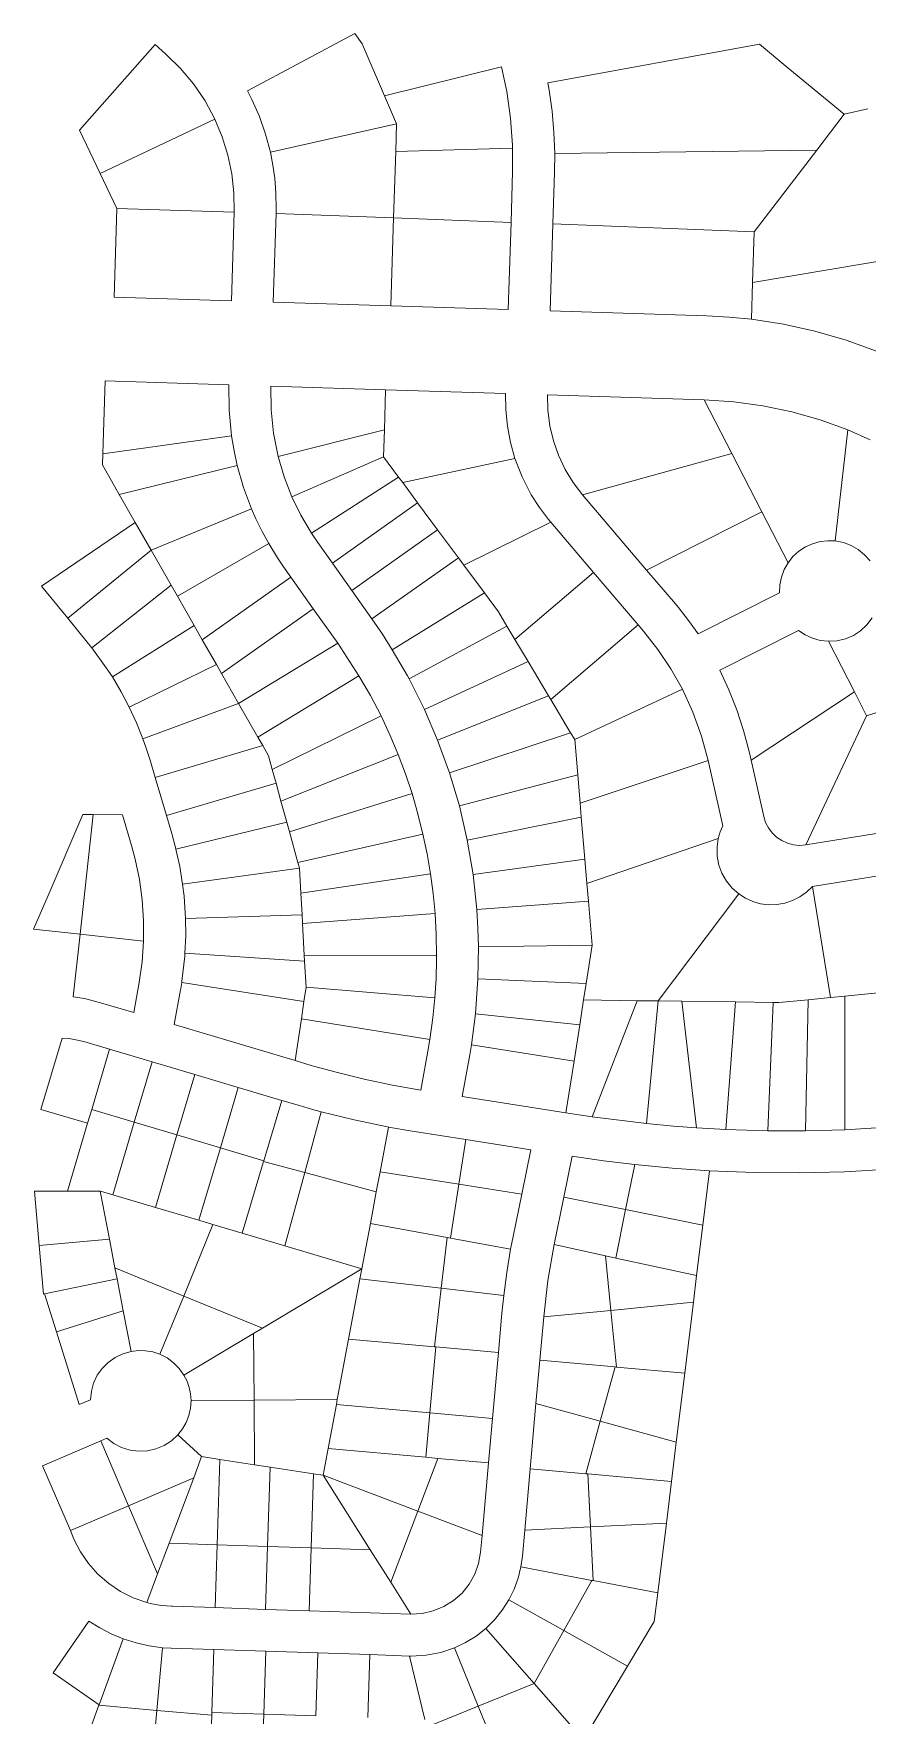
# Model space of a CAD drawing. Header units: feet. Extents: x 2741712 to 2750472, y 1004852 to 1013442.
# Drawn here: x 2741712 to 2742706, y 1011409 to 1013413 of the extents above; entities that cross this region are included whole.
import ezdxf

# ---------------------------------------------------------------- set-up
doc = ezdxf.new("R2010")
doc.units = ezdxf.units.FT
doc.header["$LTSCALE"] = 0.015
doc.header["$MEASUREMENT"] = 0
doc.layers.add('Carver County Parcels', color=7, linetype='Continuous')

msp = doc.modelspace()

# ---------------------------------------------------------------- linework, layer by layer
at = {"layer": 'Carver County Parcels', "lineweight": 5, "ltscale": 100}
for p, q in [((2742094.8, 1013412.8), (2741967.2, 1013344.7)), ((2742103.9, 1013400.8), (2742094.8, 1013412.8)), ((2741857.2, 1013399.7), (2741767.1, 1013297.7)), ((2741870, 1013388.3), (2741857.2, 1013399.7)), ((2741887.3, 1013371.4), (2741870, 1013388.3)), ((2742130.4, 1013338.7), (2742103.9, 1013400.8)), ((2742103.9, 1013400.8), (2742103.9, 1013400.8)), ((2742576.9, 1013400.2), (2742325, 1013354.2)), ((2742610.8, 1013372.2), (2742576.9, 1013400.2)), ((2741902.9, 1013352.8), (2741887.3, 1013371.4)), ((2742269.7, 1013373.3), (2742130.4, 1013338.7)), ((2742276, 1013343.7), (2742269.7, 1013373.3)), ((2742677.9, 1013316.8), (2742610.8, 1013372.2)), ((2742610.8, 1013372.2), (2742610.8, 1013372.2)), ((2741916.5, 1013332.8), (2741902.9, 1013352.8)), ((2741967.2, 1013344.7), (2741969.3, 1013340.7)), ((2742325, 1013354.2), (2742326.5, 1013345.3)), ((2742326.5, 1013345.3), (2742330, 1013320.3)), ((2741928.3, 1013310.7), (2741916.5, 1013332.8)), ((2741916.5, 1013332.8), (2741916.5, 1013332.8)), ((2741969.3, 1013340.7), (2741972.4, 1013334.5)), ((2741972.4, 1013334.5), (2741981.3, 1013314.1)), ((2742144.7, 1013305.2), (2742130.4, 1013338.7)), ((2742280.6, 1013312.1), (2742276, 1013343.7)), ((2742276, 1013343.7), (2742276, 1013343.7)), ((2741791.7, 1013246.1), (2741928.3, 1013310.7)), ((2741937.1, 1013289.7), (2741928.3, 1013310.7)), ((2741981.3, 1013314.1), (2741988.7, 1013293)), ((2742144.7, 1013305.2), (2741994.4, 1013271.5)), ((2742143.7, 1013272.3), (2742144.7, 1013305.2)), ((2742282.9, 1013280.1), (2742280.6, 1013312.1)), ((2742330, 1013320.3), (2742332.2, 1013295.1)), ((2742677.9, 1013316.8), (2742645.3, 1013274.1)), ((2742706.1, 1013323.1), (2742677.9, 1013316.8)), ((2741767.1, 1013297.7), (2741791.7, 1013246.1)), ((2741943.8, 1013267.9), (2741937.1, 1013289.7)), ((2741988.7, 1013293), (2741994.4, 1013271.5)), ((2742332.2, 1013295.1), (2742333.2, 1013269.9)), ((2741948.4, 1013245.6), (2741943.8, 1013267.9)), ((2741994.4, 1013271.5), (2741997.4, 1013256)), ((2742143.7, 1013272.3), (2742141.2, 1013193.3)), ((2742143.7, 1013272.3), (2742283, 1013276.4)), ((2742143.7, 1013272.3), (2742143.7, 1013272.3)), ((2742283, 1013276.4), (2742282.9, 1013280.1)), ((2742283, 1013250.6), (2742283, 1013276.4)), ((2742333.2, 1013269.9), (2742332.9, 1013247.2)), ((2742645.3, 1013274.1), (2742333.2, 1013269.9)), ((2742645.3, 1013274.1), (2742570.8, 1013176.6)), ((2741791.7, 1013246.1), (2741811.4, 1013204.6)), ((2741951, 1013223), (2741948.4, 1013245.6)), ((2741997.4, 1013256), (2741999.6, 1013240.5)), ((2742281.1, 1013187.9), (2742283, 1013248.7)), ((2742283, 1013248.7), (2742283, 1013250.6)), ((2742332.9, 1013247.2), (2742331, 1013186.2)), ((2741999.6, 1013240.5), (2742001, 1013222.6)), ((2741811.4, 1013204.6), (2741808.1, 1013098.8)), ((2741951.3, 1013200.2), (2741811.4, 1013204.6)), ((2741951.3, 1013200.2), (2741951, 1013223)), ((2742001, 1013222.6), (2742001.4, 1013204.6)), ((2742001.4, 1013204.6), (2742001.3, 1013198.6)), ((2741948, 1013094.4), (2741951.3, 1013200.2)), ((2741951.3, 1013200.2), (2741951.3, 1013200.2)), ((2742001.3, 1013198.6), (2741997.9, 1013092.8)), ((2742001.3, 1013198.6), (2742141.2, 1013193.3)), ((2742141.2, 1013193.3), (2742137.9, 1013088.4)), ((2742141.2, 1013193.3), (2742141.2, 1013193.3)), ((2742141.2, 1013193.3), (2742281.1, 1013187.9)), ((2742277.8, 1013084), (2742281.1, 1013187.9)), ((2742281.1, 1013187.9), (2742281.1, 1013187.9)), ((2742331, 1013186.2), (2742327.7, 1013082.4)), ((2742570.8, 1013176.6), (2742331, 1013186.2)), ((2742568.9, 1013116.1), (2742570.8, 1013176.6)), ((2742570.8, 1013176.6), (2742570.8, 1013176.6)), ((2742568.9, 1013116.1), (2742818.8, 1013158.2)), ((2742567.5, 1013072.5), (2742568.9, 1013116.1)), ((2741808.1, 1013098.8), (2741948, 1013094.4)), ((2741997.9, 1013092.8), (2742137.9, 1013088.4)), ((2742137.9, 1013088.4), (2742277.8, 1013084)), ((2742327.7, 1013082.4), (2742514.5, 1013076.5)), ((2742514.5, 1013076.5), (2742541, 1013075.1)), ((2742541, 1013075.1), (2742567.5, 1013072.5)), ((2742567.5, 1013072.5), (2742605.6, 1013066.6)), ((2742605.6, 1013066.6), (2742643.2, 1013058.3)), ((2742643.2, 1013058.3), (2742680.3, 1013047.6)), ((2742680.3, 1013047.6), (2742716.5, 1013034.6)), ((2741797.4, 1012999.1), (2741795.4, 1012937.7)), ((2741944.8, 1012994.5), (2741797.4, 1012999.1)), ((2741945.2, 1012964), (2741944.8, 1012994.5)), ((2742131.7, 1012988.6), (2741994.8, 1012992.9)), ((2741994.8, 1012992.9), (2741995.2, 1012964.7)), ((2742130.2, 1012940.6), (2742131.7, 1012988.6)), ((2742274.6, 1012984.1), (2742131.7, 1012988.6)), ((2742131.7, 1012988.6), (2742131.7, 1012988.6)), ((2742274.8, 1012964.5), (2742274.6, 1012984.1)), ((2741948.1, 1012933.7), (2741945.2, 1012964)), ((2741995.2, 1012964.7), (2741998.2, 1012936.6)), ((2742276.8, 1012945), (2742274.8, 1012964.5)), ((2742511.3, 1012976.6), (2742324.6, 1012982.5)), ((2742324.6, 1012982.5), (2742325, 1012964)), ((2742325, 1012964), (2742327.3, 1012945.7)), ((2742544.2, 1012912.6), (2742511.3, 1012976.6)), ((2742511.3, 1012976.6), (2742511.3, 1012976.6)), ((2742546.4, 1012974.3), (2742511.3, 1012976.6)), ((2742581.1, 1012969.5), (2742546.4, 1012974.3)), ((2742615.5, 1012962.2), (2742581.1, 1012969.5)), ((2742280.4, 1012925.7), (2742276.8, 1012945)), ((2742327.3, 1012945.7), (2742331.5, 1012927.8)), ((2742649.2, 1012952.6), (2742615.5, 1012962.2)), ((2742682.2, 1012940.6), (2742649.2, 1012952.6)), ((2741795.4, 1012937.7), (2741794.6, 1012912.2)), ((2741794.6, 1012912.2), (2741948.1, 1012933.7)), ((2741951.1, 1012915.9), (2741948.1, 1012933.7)), ((2741948.1, 1012933.7), (2741948.1, 1012933.7)), ((2741998.2, 1012936.6), (2742003.8, 1012909)), ((2742130.2, 1012940.6), (2742003.8, 1012909)), ((2742129.2, 1012908.6), (2742130.2, 1012940.6)), ((2742285.7, 1012906.8), (2742280.4, 1012925.7)), ((2742331.5, 1012927.8), (2742337.6, 1012910.4)), ((2742667.4, 1012808.4), (2742682.2, 1012940.6)), ((2742682.2, 1012940.6), (2742682.2, 1012940.6)), ((2742709, 1012928.9), (2742682.2, 1012940.6)), ((2741794.6, 1012912.2), (2741794.2, 1012899.2)), ((2741954.9, 1012898.3), (2741951.1, 1012915.9)), ((2742003.8, 1012909), (2742010.9, 1012884.7)), ((2742020.1, 1012861.1), (2742129.2, 1012908.6)), ((2742147.1, 1012884.5), (2742129.2, 1012908.6)), ((2742129.2, 1012908.6), (2742129.2, 1012908.6)), ((2742285.7, 1012906.8), (2742152, 1012877.9)), ((2742285.7, 1012906.8), (2742285.7, 1012906.8)), ((2742294.3, 1012884.6), (2742285.7, 1012906.8)), ((2742337.6, 1012910.4), (2742345.5, 1012893.7)), ((2742544.2, 1012912.6), (2742366.3, 1012863.3)), ((2742544.2, 1012912.6), (2742579.9, 1012843.2)), ((2741794.2, 1012899.2), (2741814.4, 1012863.8)), ((2741814.4, 1012863.8), (2741954.9, 1012898.3)), ((2741954.9, 1012898.3), (2741954.9, 1012898.3)), ((2741962.4, 1012872.2), (2741954.9, 1012898.3)), ((2742010.9, 1012884.7), (2742020.1, 1012861.1)), ((2742147.1, 1012884.5), (2742043.2, 1012817.8)), ((2742152, 1012877.9), (2742147.1, 1012884.5)), ((2742147.1, 1012884.5), (2742147.1, 1012884.5)), ((2742305.2, 1012863.3), (2742294.3, 1012884.6)), ((2742345.5, 1012893.7), (2742355.1, 1012877.9)), ((2741814.4, 1012863.8), (2741833.4, 1012830.5)), ((2741971.9, 1012846.7), (2741962.4, 1012872.2)), ((2742169.8, 1012853.8), (2742152, 1012877.9)), ((2742152, 1012877.9), (2742152, 1012877.9)), ((2742355.1, 1012877.9), (2742366.3, 1012863.3)), ((2741971.9, 1012846.7), (2741852.4, 1012797.2)), ((2741977.2, 1012834.6), (2741971.9, 1012846.7)), ((2741971.9, 1012846.7), (2741971.9, 1012846.7)), ((2742020.1, 1012861.1), (2742030.8, 1012839)), ((2742068.3, 1012781.9), (2742169.8, 1012853.8)), ((2742193.6, 1012821.7), (2742169.8, 1012853.8)), ((2742314.9, 1012848.2), (2742305.2, 1012863.3)), ((2742325.7, 1012833.9), (2742314.9, 1012848.2)), ((2742366.3, 1012863.3), (2742442.5, 1012773.7)), ((2741833.4, 1012830.5), (2741721.7, 1012754.6)), ((2741833.4, 1012830.5), (2741852.4, 1012797.2)), ((2741984.4, 1012819.7), (2741977.2, 1012834.6)), ((2742030.8, 1012839), (2742043.2, 1012817.8)), ((2742224.9, 1012779.5), (2742328.3, 1012830.8)), ((2742328.3, 1012830.8), (2742325.7, 1012833.9)), ((2742379.4, 1012770.8), (2742328.3, 1012830.8)), ((2742328.3, 1012830.8), (2742328.3, 1012830.8)), ((2742442.5, 1012773.7), (2742579.9, 1012843.2)), ((2742579.9, 1012843.2), (2742579.9, 1012843.2)), ((2742611.1, 1012782.4), (2742579.9, 1012843.2)), ((2741883.6, 1012742.4), (2741992.4, 1012805.2)), ((2741992.4, 1012805.2), (2741984.4, 1012819.7)), ((2742002.7, 1012788.4), (2741992.4, 1012805.2)), ((2741992.4, 1012805.2), (2741992.4, 1012805.2)), ((2742043.2, 1012817.8), (2742044.9, 1012815.2)), ((2742044.9, 1012815.2), (2742050.9, 1012806.4)), ((2742050.9, 1012806.4), (2742068.3, 1012781.9)), ((2742193.6, 1012821.7), (2742091.4, 1012749.3)), ((2742193.6, 1012821.7), (2742218.4, 1012788.3)), ((2742193.6, 1012821.7), (2742193.6, 1012821.7)), ((2742631.7, 1012801.2), (2742640.2, 1012805.1)), ((2742640.2, 1012805.1), (2742649.2, 1012807.6)), ((2742649.2, 1012807.6), (2742658.5, 1012808.7)), ((2742658.5, 1012808.7), (2742667.4, 1012808.4)), ((2742667.4, 1012808.4), (2742677, 1012806.5)), ((2742677, 1012806.5), (2742686.2, 1012803.1)), ((2741852.4, 1012797.2), (2741753.1, 1012716.2)), ((2741852.4, 1012797.2), (2741852.4, 1012797.2)), ((2741852.4, 1012797.2), (2741876.2, 1012755.5)), ((2742010.1, 1012777.5), (2742002.7, 1012788.4)), ((2742218.4, 1012788.3), (2742115.4, 1012715.4)), ((2742218.4, 1012788.3), (2742224.9, 1012779.5)), ((2742218.4, 1012788.3), (2742218.4, 1012788.3)), ((2742611.1, 1012782.4), (2742616.9, 1012789.7)), ((2742616.9, 1012789.7), (2742623.8, 1012796.1)), ((2742623.8, 1012796.1), (2742631.7, 1012801.2)), ((2742686.2, 1012803.1), (2742694.7, 1012798.2)), ((2742694.7, 1012798.2), (2742702.3, 1012792)), ((2742702.3, 1012792), (2742708.8, 1012784.7)), ((2742018.8, 1012765.2), (2741913.3, 1012690.5)), ((2742018.8, 1012765.2), (2742010.1, 1012777.5)), ((2742018.8, 1012765.2), (2742018.8, 1012765.2)), ((2742045.4, 1012727.7), (2742018.8, 1012765.2)), ((2742068.3, 1012781.9), (2742091.4, 1012749.3)), ((2742249.3, 1012746.5), (2742224.9, 1012779.5)), ((2742224.9, 1012779.5), (2742224.9, 1012779.5)), ((2742379.4, 1012770.8), (2742285.7, 1012691)), ((2742379.4, 1012770.8), (2742379.4, 1012770.8)), ((2742432.6, 1012708.3), (2742379.4, 1012770.8)), ((2742442.5, 1012773.7), (2742476.9, 1012733.4)), ((2742601.2, 1012756), (2742603.1, 1012765.3)), ((2742603.1, 1012765.3), (2742606.4, 1012774.2)), ((2742606.4, 1012774.2), (2742611.1, 1012782.4)), ((2742611.1, 1012782.4), (2742611.1, 1012782.4)), ((2741721.7, 1012754.6), (2741753.1, 1012716.2)), ((2741876.2, 1012755.5), (2741781.7, 1012681)), ((2741876.2, 1012755.5), (2741876.2, 1012755.5)), ((2741883.6, 1012742.4), (2741876.2, 1012755.5)), ((2742091.4, 1012749.3), (2742115.4, 1012715.4)), ((2742249.3, 1012746.5), (2742139.6, 1012678.8)), ((2742249.3, 1012746.5), (2742266, 1012724.1)), ((2742504.1, 1012697.6), (2742600.8, 1012746.5)), ((2742600.8, 1012746.5), (2742601.2, 1012756)), ((2741903.4, 1012707.7), (2741883.6, 1012742.4)), ((2741883.6, 1012742.4), (2741883.6, 1012742.4)), ((2742045.4, 1012727.7), (2741936.2, 1012650.4)), ((2742045.4, 1012727.7), (2742045.4, 1012727.7)), ((2742074.6, 1012686.5), (2742045.4, 1012727.7)), ((2742266, 1012724.1), (2742276.2, 1012706.9)), ((2742476.9, 1012733.4), (2742480.4, 1012729.2)), ((2742480.4, 1012729.2), (2742492.6, 1012713.7)), ((2741753.1, 1012716.2), (2741777.7, 1012686)), ((2741903.4, 1012707.7), (2741806.1, 1012646.4)), ((2741903.4, 1012707.7), (2741913.3, 1012690.5)), ((2742115.4, 1012715.4), (2742127.8, 1012697.3)), ((2742159.6, 1012644.1), (2742276.2, 1012706.9)), ((2742276.2, 1012706.9), (2742276.2, 1012706.9)), ((2742285.7, 1012691), (2742276.2, 1012706.9)), ((2742328.4, 1012619.6), (2742432.6, 1012708.3)), ((2742432.6, 1012708.3), (2742432.6, 1012708.3)), ((2742438.8, 1012701), (2742432.6, 1012708.3)), ((2742492.6, 1012713.7), (2742504.1, 1012697.6)), ((2742705.1, 1012708.4), (2742697.6, 1012701.4)), ((2742711.4, 1012716.6), (2742705.1, 1012708.4)), ((2741777.7, 1012686), (2741779.7, 1012683.5)), ((2741779.7, 1012683.5), (2741781.7, 1012681)), ((2741913.3, 1012690.5), (2741930, 1012661.2)), ((2741913.3, 1012690.5), (2741913.3, 1012690.5)), ((2742074.6, 1012686.5), (2741956.5, 1012614.8)), ((2742078.4, 1012681), (2742074.6, 1012686.5)), ((2742074.6, 1012686.5), (2742074.6, 1012686.5)), ((2742127.8, 1012697.3), (2742139.6, 1012678.8)), ((2742285.7, 1012691), (2742301.3, 1012664.9)), ((2742285.7, 1012691), (2742285.7, 1012691)), ((2742456.1, 1012679.1), (2742438.8, 1012701)), ((2742623.4, 1012701.8), (2742529.7, 1012654.4)), ((2742631.4, 1012696.4), (2742623.4, 1012701.8)), ((2742640.2, 1012692.4), (2742631.4, 1012696.4)), ((2742649.5, 1012689.8), (2742640.2, 1012692.4)), ((2742659.2, 1012688.8), (2742649.5, 1012689.8)), ((2742669.4, 1012689.4), (2742659.2, 1012688.8)), ((2742659.2, 1012688.8), (2742659.2, 1012688.8)), ((2742659.2, 1012688.8), (2742690.1, 1012628.5)), ((2742679.5, 1012691.8), (2742669.4, 1012689.4)), ((2742688.9, 1012695.8), (2742679.5, 1012691.8)), ((2742697.6, 1012701.4), (2742688.9, 1012695.8)), ((2741781.7, 1012681), (2741798.9, 1012657.4)), ((2742099.9, 1012647.8), (2742078.4, 1012681)), ((2742139.6, 1012678.8), (2742157.7, 1012647.5)), ((2742301.3, 1012664.9), (2742178, 1012607.5)), ((2742301.3, 1012664.9), (2742325.9, 1012623.7)), ((2742471.5, 1012655.9), (2742456.1, 1012679.1)), ((2741798.9, 1012657.4), (2741806.1, 1012646.4)), ((2741806.1, 1012646.4), (2741816.7, 1012628.6)), ((2741826.3, 1012610.2), (2741930, 1012661.2)), ((2741930, 1012661.2), (2741936.2, 1012650.4)), ((2741956.5, 1012614.8), (2741936.2, 1012650.4)), ((2741936.2, 1012650.4), (2741936.2, 1012650.4)), ((2741979.3, 1012574.8), (2742099.9, 1012647.8)), ((2742099.9, 1012647.8), (2742099.9, 1012647.8)), ((2742113.6, 1012624.1), (2742099.9, 1012647.8)), ((2742157.7, 1012647.5), (2742159.6, 1012644.1)), ((2742159.6, 1012644.1), (2742178, 1012607.5)), ((2742485.2, 1012631.6), (2742471.5, 1012655.9)), ((2742529.7, 1012654.4), (2742540.7, 1012631.1)), ((2741816.7, 1012628.6), (2741826.3, 1012610.2)), ((2742126.2, 1012599.9), (2742113.6, 1012624.1)), ((2742325.9, 1012623.7), (2742193.6, 1012571.1)), ((2742325.9, 1012623.7), (2742325.9, 1012623.7)), ((2742328.4, 1012619.6), (2742325.9, 1012623.7)), ((2742357, 1012571.7), (2742485.2, 1012631.6)), ((2742485.2, 1012631.6), (2742485.2, 1012631.6)), ((2742497.8, 1012604.2), (2742485.2, 1012631.6)), ((2742540.7, 1012631.1), (2742550.2, 1012607.1)), ((2742690.1, 1012628.5), (2742567, 1012547.2)), ((2742690.1, 1012628.5), (2742704.7, 1012600.1)), ((2741826.3, 1012610.2), (2741834.9, 1012591.6)), ((2741956.5, 1012614.8), (2741842.5, 1012572.6)), ((2741956.5, 1012614.8), (2741979.3, 1012574.8)), ((2742178, 1012607.5), (2742193.6, 1012571.1)), ((2742328.4, 1012619.6), (2742328.4, 1012619.6)), ((2742328.4, 1012619.6), (2742352.1, 1012579.9)), ((2742508.1, 1012575.8), (2742497.8, 1012604.2)), ((2742550.2, 1012607.1), (2742558.2, 1012582.6)), ((2742704.7, 1012600.1), (2742746, 1012613.1)), ((2741834.9, 1012591.6), (2741842.5, 1012572.6)), ((2742126.2, 1012599.9), (2741996.6, 1012535.9)), ((2742126.2, 1012599.9), (2742126.2, 1012599.9)), ((2742136.8, 1012577.2), (2742126.2, 1012599.9)), ((2742632.2, 1012446.2), (2742704.7, 1012600.1)), ((2742704.7, 1012600.1), (2742704.7, 1012600.1)), ((2741842.5, 1012572.6), (2741846.1, 1012562.5)), ((2741985.2, 1012564.5), (2741857.1, 1012526.6)), ((2741985.2, 1012564.5), (2741979.3, 1012574.8)), ((2741979.3, 1012574.8), (2741979.3, 1012574.8)), ((2741985.2, 1012564.5), (2741992.1, 1012552.3)), ((2742146.6, 1012554.1), (2742136.8, 1012577.2)), ((2742193.6, 1012571.1), (2742207.7, 1012532.3)), ((2742207.7, 1012532.3), (2742352.1, 1012579.9)), ((2742352.1, 1012579.9), (2742357, 1012571.7)), ((2742360.5, 1012529.9), (2742357, 1012571.7)), ((2742357, 1012571.7), (2742357, 1012571.7)), ((2742515.9, 1012546.7), (2742508.1, 1012575.8)), ((2742558.2, 1012582.6), (2742564.7, 1012557.6)), ((2741846.1, 1012562.5), (2741851, 1012547.2)), ((2741851, 1012547.2), (2741857.1, 1012526.6)), ((2741996.6, 1012535.9), (2741992.1, 1012552.3)), ((2741992.1, 1012552.3), (2741992.1, 1012552.3)), ((2742007, 1012498.3), (2742146.6, 1012554.1)), ((2742155.4, 1012530.9), (2742146.6, 1012554.1)), ((2742146.6, 1012554.1), (2742146.6, 1012554.1)), ((2742363.4, 1012496.1), (2742515.9, 1012546.7)), ((2742533.4, 1012469.1), (2742515.9, 1012546.7)), ((2742515.9, 1012546.7), (2742515.9, 1012546.7)), ((2742564.7, 1012557.6), (2742567, 1012547.2)), ((2742567, 1012547.2), (2742582.1, 1012480.1)), ((2741857.1, 1012526.6), (2741870.5, 1012481.1)), ((2742001.1, 1012519.8), (2741996.6, 1012535.9)), ((2742163.2, 1012507.3), (2742155.4, 1012530.9)), ((2742207.7, 1012532.3), (2742219.5, 1012492.6)), ((2742219.5, 1012492.6), (2742360.5, 1012529.9)), ((2742360.5, 1012529.9), (2742363.4, 1012496.1)), ((2742001.1, 1012519.8), (2741870.5, 1012481.1)), ((2742001.1, 1012519.8), (2742007, 1012498.3)), ((2742017.1, 1012461.7), (2742163.2, 1012507.3)), ((2742163.2, 1012507.3), (2742163.2, 1012507.3)), ((2742170.2, 1012483.4), (2742163.2, 1012507.3)), ((2742007, 1012498.3), (2742013.8, 1012473.5)), ((2742007, 1012498.3), (2742007, 1012498.3)), ((2742176.2, 1012459.2), (2742170.2, 1012483.4)), ((2742219.5, 1012492.6), (2742228.9, 1012451.9)), ((2742363.4, 1012496.1), (2742364.8, 1012479.1)), ((2742363.4, 1012496.1), (2742363.4, 1012496.1)), ((2741770.8, 1012482.5), (2741729.6, 1012386)), ((2741783.1, 1012482.4), (2741767.7, 1012339.8)), ((2741783.1, 1012482.4), (2741770.8, 1012482.5)), ((2741783.1, 1012482.4), (2741783.1, 1012482.4)), ((2741818.1, 1012482), (2741783.1, 1012482.4)), ((2741828.9, 1012445.7), (2741818.1, 1012482)), ((2741818.1, 1012482), (2741818.1, 1012482)), ((2741870.5, 1012481.1), (2741876.8, 1012459.9)), ((2742013.8, 1012473.5), (2741881.9, 1012441.2)), ((2742013.8, 1012473.5), (2742017.1, 1012461.7)), ((2742228.9, 1012451.9), (2742364.8, 1012479.1)), ((2742364.8, 1012479.1), (2742369, 1012429.3)), ((2742530.2, 1012461.7), (2742533.4, 1012469.1)), ((2742582.1, 1012480.1), (2742584.4, 1012473)), ((2742584.4, 1012473), (2742587.7, 1012466.5)), ((2742587.7, 1012466.5), (2742592.1, 1012460.5)), ((2742632.2, 1012446.2), (2742769.3, 1012468.3)), ((2741833.3, 1012429.3), (2741828.9, 1012445.7)), ((2741876.8, 1012459.9), (2741877.3, 1012458.2)), ((2741877.3, 1012458.2), (2741881, 1012444.6)), ((2741881, 1012444.6), (2741881.9, 1012441.2)), ((2742027.2, 1012425.1), (2742017.1, 1012461.7)), ((2742017.1, 1012461.7), (2742017.1, 1012461.7)), ((2742027.2, 1012425.1), (2742176.2, 1012459.2)), ((2742181.2, 1012435.6), (2742176.2, 1012459.2)), ((2742176.2, 1012459.2), (2742176.2, 1012459.2)), ((2742228.9, 1012451.9), (2742235.9, 1012410.9)), ((2742527.9, 1012454), (2742371.5, 1012400.4)), ((2742526.5, 1012443.4), (2742527.9, 1012454)), ((2742526.7, 1012432.8), (2742526.5, 1012443.4)), ((2742527.9, 1012454), (2742530.2, 1012461.7)), ((2742527.9, 1012454), (2742527.9, 1012454)), ((2742592.1, 1012460.5), (2742597.5, 1012455.4)), ((2742597.5, 1012455.4), (2742603.6, 1012451.3)), ((2742603.6, 1012451.3), (2742610.3, 1012448.2)), ((2742610.3, 1012448.2), (2742617.5, 1012446.3)), ((2742617.5, 1012446.3), (2742624.8, 1012445.6)), ((2742624.8, 1012445.6), (2742632.2, 1012446.2)), ((2741838.3, 1012405.2), (2741833.3, 1012429.3)), ((2741881.9, 1012441.2), (2741886.4, 1012420.5)), ((2742029, 1012418.6), (2742027.2, 1012425.1)), ((2742185.2, 1012411.9), (2742181.2, 1012435.6)), ((2742369, 1012429.3), (2742235.9, 1012410.9)), ((2742369, 1012429.3), (2742369, 1012429.3)), ((2742369, 1012429.3), (2742371.5, 1012400.4)), ((2742528.7, 1012422.3), (2742526.7, 1012432.8)), ((2741841.7, 1012380.8), (2741838.3, 1012405.2)), ((2741886.4, 1012420.5), (2741889.8, 1012399.5)), ((2741889.8, 1012399.5), (2742029, 1012418.6)), ((2742030.7, 1012388.6), (2742029, 1012418.6)), ((2742030.7, 1012388.6), (2742185.2, 1012411.9)), ((2742185.2, 1012411.9), (2742185.2, 1012411.9)), ((2742188.3, 1012388.3), (2742185.2, 1012411.9)), ((2742235.9, 1012410.9), (2742240.3, 1012369.2)), ((2742532.4, 1012412.4), (2742528.7, 1012422.3)), ((2742537.7, 1012403.1), (2742532.4, 1012412.4)), ((2742544.4, 1012394.9), (2742537.7, 1012403.1)), ((2742725.9, 1012410.6), (2742640.1, 1012396.8)), ((2741729.6, 1012386), (2741712.3, 1012345.8)), ((2741889.8, 1012399.5), (2741891.5, 1012385.3)), ((2741891.5, 1012385.3), (2741893.3, 1012358.4)), ((2742032.1, 1012363.1), (2742030.7, 1012388.6)), ((2742030.7, 1012388.6), (2742030.7, 1012388.6)), ((2742190.6, 1012364.6), (2742188.3, 1012388.3)), ((2742371.5, 1012400.4), (2742371.5, 1012400.4)), ((2742371.5, 1012400.4), (2742373.2, 1012379.4)), ((2742456.5, 1012260.3), (2742552.3, 1012387.8)), ((2742552.3, 1012387.8), (2742544.4, 1012394.9)), ((2742552.3, 1012387.8), (2742552.3, 1012387.8)), ((2742560.4, 1012382.6), (2742552.3, 1012387.8)), ((2742625.3, 1012384.3), (2742616.6, 1012379.9)), ((2742633.2, 1012390), (2742625.3, 1012384.3)), ((2742640.1, 1012396.8), (2742633.2, 1012390)), ((2742640.1, 1012396.8), (2742661.5, 1012264.5)), ((2741843.3, 1012356.2), (2741841.7, 1012380.8)), ((2741893.3, 1012358.4), (2742032.1, 1012363.1)), ((2742032.1, 1012363.1), (2742032.7, 1012352.7)), ((2742190.6, 1012364.6), (2742032.7, 1012352.7)), ((2742190.6, 1012364.6), (2742190.6, 1012364.6)), ((2742192, 1012339.4), (2742190.6, 1012364.6)), ((2742240.3, 1012369.2), (2742373.2, 1012379.4)), ((2742240.3, 1012369.2), (2742241.7, 1012347.1)), ((2742377.7, 1012326.7), (2742373.2, 1012379.4)), ((2742569.1, 1012378.7), (2742560.4, 1012382.6)), ((2742578.3, 1012376.1), (2742569.1, 1012378.7)), ((2742588, 1012374.9), (2742578.3, 1012376.1)), ((2742597.7, 1012375.1), (2742588, 1012374.9)), ((2742607.4, 1012376.8), (2742597.7, 1012375.1)), ((2742616.6, 1012379.9), (2742607.4, 1012376.8)), ((2741712.3, 1012345.8), (2741767.7, 1012339.8)), ((2741843.3, 1012331.6), (2741843.3, 1012356.2)), ((2741893.3, 1012358.4), (2741893.5, 1012337.8)), ((2742034.8, 1012314.7), (2742032.7, 1012352.7)), ((2742032.7, 1012352.7), (2742032.7, 1012352.7)), ((2742241.7, 1012347.1), (2742242.3, 1012325)), ((2741767.7, 1012339.8), (2741759.6, 1012265.2)), ((2741843.3, 1012331.6), (2741767.7, 1012339.8)), ((2741841.5, 1012306.8), (2741843.3, 1012331.6)), ((2741843.3, 1012331.6), (2741843.3, 1012331.6)), ((2741893.5, 1012337.8), (2741892.6, 1012317.3)), ((2742192.4, 1012314.2), (2742192, 1012339.4)), ((2742242.3, 1012325), (2742241.7, 1012286.8)), ((2742377.7, 1012326.7), (2742242.3, 1012325)), ((2742370.6, 1012281.3), (2742377.7, 1012326.7)), ((2742377.7, 1012326.7), (2742377.7, 1012326.7)), ((2741838.1, 1012282.3), (2741841.5, 1012306.8)), ((2741892.4, 1012313.8), (2741889, 1012284)), ((2741892.6, 1012317.3), (2741892.4, 1012313.8)), ((2742035.2, 1012307.7), (2741892.6, 1012317.3)), ((2742034.8, 1012314.7), (2742192.4, 1012314.2)), ((2742035.2, 1012307.7), (2742034.8, 1012314.7)), ((2742037, 1012276.6), (2742035.2, 1012307.7)), ((2742035.2, 1012307.7), (2742035.2, 1012307.7)), ((2742191.7, 1012286.9), (2742192.3, 1012309.8)), ((2742192.3, 1012309.8), (2742192.4, 1012314.2)), ((2742192.4, 1012314.2), (2742192.4, 1012314.2)), ((2741889, 1012284), (2741888.7, 1012282.3)), ((2742190.2, 1012264.1), (2742191.7, 1012286.9)), ((2742241.7, 1012286.8), (2742238.7, 1012244.8)), ((2742241.7, 1012286.8), (2742370.6, 1012281.3)), ((2741759.6, 1012265.2), (2741773.1, 1012263.1)), ((2741773.1, 1012263.1), (2741786.4, 1012259.8)), ((2741831.7, 1012246.4), (2741838.1, 1012282.3)), ((2741887.3, 1012273.6), (2741879.9, 1012232.1)), ((2741887.6, 1012275.3), (2741887.3, 1012273.6)), ((2741888.7, 1012282.3), (2741887.6, 1012275.3)), ((2741888.7, 1012282.3), (2742034.4, 1012259.7)), ((2742037, 1012276.6), (2742034.4, 1012259.7)), ((2742190.2, 1012264.1), (2742037, 1012276.6)), ((2742187.8, 1012240.3), (2742190.2, 1012264.1)), ((2742190.2, 1012264.1), (2742190.2, 1012264.1)), ((2742367.5, 1012261.5), (2742370.6, 1012281.3)), ((2742370.6, 1012281.3), (2742370.6, 1012281.3)), ((2742634.9, 1012261.8), (2742661.5, 1012264.5)), ((2742661.5, 1012264.5), (2742678.7, 1012266.2)), ((2742661.5, 1012264.5), (2742661.5, 1012264.5)), ((2742678.7, 1012266.2), (2742722.4, 1012270.6)), ((2742678.7, 1012266.2), (2742678.9, 1012106.9)), ((2741786.4, 1012259.8), (2741831.7, 1012246.4)), ((2742034.4, 1012259.7), (2742031.4, 1012239)), ((2742034.4, 1012259.7), (2742034.4, 1012259.7)), ((2742238.7, 1012244.8), (2742233.8, 1012207.9)), ((2742362.9, 1012231.9), (2742238.7, 1012244.8)), ((2742362.9, 1012231.9), (2742367.5, 1012261.5)), ((2742367.5, 1012261.5), (2742431.5, 1012260.6)), ((2742431.5, 1012260.6), (2742377.8, 1012122.3)), ((2742431.5, 1012260.6), (2742431.5, 1012260.6)), ((2742431.5, 1012260.6), (2742456.5, 1012260.3)), ((2742456.5, 1012260.3), (2742442.3, 1012114.3)), ((2742456.5, 1012260.3), (2742456.5, 1012260.3)), ((2742484.5, 1012259.9), (2742456.5, 1012260.3)), ((2742484.5, 1012259.9), (2742484.5, 1012259.9)), ((2742548.5, 1012259.1), (2742484.5, 1012259.9)), ((2742484.5, 1012259.9), (2742502, 1012109.1)), ((2742537, 1012107.1), (2742548.5, 1012259.1)), ((2742548.5, 1012259.1), (2742593.5, 1012258.5)), ((2742548.5, 1012259.1), (2742548.5, 1012259.1)), ((2742587, 1012105.6), (2742593.5, 1012258.5)), ((2742593.5, 1012258.5), (2742593.5, 1012258.5)), ((2742593.5, 1012258.5), (2742600, 1012258.4)), ((2742634.9, 1012261.8), (2742600, 1012258.4)), ((2742634.9, 1012261.8), (2742631.9, 1012105.6)), ((2741879.9, 1012232.1), (2742024, 1012189.3)), ((2742024, 1012189.3), (2742031.4, 1012239)), ((2742031.4, 1012239), (2742184.2, 1012214.4)), ((2742184.2, 1012214.4), (2742187.8, 1012240.3)), ((2742356.1, 1012188.4), (2742362.9, 1012231.9)), ((2742362.9, 1012231.9), (2742362.9, 1012231.9)), ((2741746.3, 1012216.1), (2741721, 1012131.1)), ((2741754.6, 1012215.5), (2741746.3, 1012216.1)), ((2741762.8, 1012214.2), (2741754.6, 1012215.5)), ((2741772.2, 1012211.9), (2741762.8, 1012214.2)), ((2741802.8, 1012202.8), (2741772.2, 1012211.9)), ((2741802.8, 1012202.8), (2741781.5, 1012130.9)), ((2741802.8, 1012202.8), (2741802.8, 1012202.8)), ((2741853.6, 1012187.7), (2741802.8, 1012202.8)), ((2742173.6, 1012154.2), (2742182.6, 1012204.7)), ((2742182.6, 1012204.7), (2742183.9, 1012212.5)), ((2742183.9, 1012212.5), (2742184.2, 1012214.4)), ((2742184.2, 1012214.4), (2742184.2, 1012214.4)), ((2742233.8, 1012207.9), (2742231.8, 1012196)), ((2742356.1, 1012188.4), (2742233.8, 1012207.9)), ((2741853.6, 1012187.7), (2741832.3, 1012115.8)), ((2741904.4, 1012172.6), (2741853.6, 1012187.7)), ((2741853.6, 1012187.7), (2741853.6, 1012187.7)), ((2742024, 1012189.3), (2742043.1, 1012183.6)), ((2742043.1, 1012183.6), (2742045.8, 1012182.8)), ((2742045.8, 1012182.8), (2742072.7, 1012175.3)), ((2742231.8, 1012196), (2742223, 1012146.4)), ((2742356.1, 1012188.4), (2742346.5, 1012127.1)), ((2742356.1, 1012188.4), (2742356.1, 1012188.4)), ((2741883.1, 1012100.7), (2741904.4, 1012172.6)), ((2741904.4, 1012172.6), (2741904.4, 1012172.6)), ((2741956.2, 1012157.3), (2741904.4, 1012172.6)), ((2742072.7, 1012175.3), (2742106.1, 1012167.1)), ((2742106.1, 1012167.1), (2742139.7, 1012160)), ((2741956.2, 1012157.3), (2741934.8, 1012085.4)), ((2741956.2, 1012157.3), (2741956.2, 1012157.3)), ((2742008, 1012141.9), (2741956.2, 1012157.3)), ((2742139.7, 1012160), (2742173.6, 1012154.2)), ((2742223, 1012146.4), (2742346.5, 1012127.1)), ((2741721, 1012131.1), (2741776.6, 1012114.6)), ((2741781.5, 1012130.9), (2741776.6, 1012114.6)), ((2741781.5, 1012130.9), (2741832.3, 1012115.8)), ((2741986.6, 1012070), (2742008, 1012141.9)), ((2742008, 1012141.9), (2742008, 1012141.9)), ((2742028.9, 1012135.7), (2742008, 1012141.9)), ((2742044.4, 1012131.2), (2742028.9, 1012135.7)), ((2742054.8, 1012128.3), (2742035.3, 1012055.9)), ((2742054.8, 1012128.3), (2742044.4, 1012131.2)), ((2742054.8, 1012128.3), (2742054.8, 1012128.3)), ((2742094.3, 1012118.5), (2742054.8, 1012128.3)), ((2742346.5, 1012127.1), (2742362, 1012124.7)), ((2742362, 1012124.7), (2742377.8, 1012122.3)), ((2741776.6, 1012114.6), (2741752.6, 1012033.8)), ((2741806.6, 1012029.4), (2741832.3, 1012115.8)), ((2741832.3, 1012115.8), (2741832.3, 1012115.8)), ((2741883.1, 1012100.7), (2741832.3, 1012115.8)), ((2742134.1, 1012110.2), (2742094.3, 1012118.5)), ((2742135, 1012110.1), (2742125, 1012056.6)), ((2742135, 1012110.1), (2742134.1, 1012110.2)), ((2742134.1, 1012110.2), (2742134.1, 1012110.2)), ((2742163.1, 1012105.2), (2742135, 1012110.1)), ((2742165.9, 1012104.8), (2742163.1, 1012105.2)), ((2742227.3, 1012095.2), (2742165.9, 1012104.8)), ((2742377.8, 1012122.3), (2742442.3, 1012114.3)), ((2742442.3, 1012114.3), (2742474.5, 1012111.2)), ((2742474.5, 1012111.2), (2742502, 1012109.1)), ((2742502, 1012109.1), (2742537, 1012107.1)), ((2742537, 1012107.1), (2742587, 1012105.6)), ((2742587, 1012105.6), (2742631.9, 1012105.6)), ((2742631.9, 1012105.6), (2742678.9, 1012106.9)), ((2742631.9, 1012105.6), (2742631.9, 1012105.6)), ((2742678.9, 1012106.9), (2742728.8, 1012109.8)), ((2742678.9, 1012106.9), (2742678.9, 1012106.9)), ((2741857.4, 1012014.3), (2741883.1, 1012100.7)), ((2741934.8, 1012085.4), (2741883.1, 1012100.7)), ((2741883.1, 1012100.7), (2741883.1, 1012100.7)), ((2741909.2, 1011999), (2741934.8, 1012085.4)), ((2741934.8, 1012085.4), (2741986.6, 1012070)), ((2741934.8, 1012085.4), (2741934.8, 1012085.4)), ((2742227.3, 1012095.2), (2742219, 1012041.9)), ((2742227.3, 1012095.2), (2742227.3, 1012095.2)), ((2742304.5, 1012083.1), (2742227.3, 1012095.2)), ((2742293.9, 1012030.2), (2742304.5, 1012083.1)), ((2742304.5, 1012083.1), (2742304.5, 1012083.1)), ((2741986.3, 1012069.1), (2741960.9, 1011983.6)), ((2741986.3, 1012069.1), (2741986.6, 1012070)), ((2741986.3, 1012069.1), (2742035.3, 1012055.9)), ((2741986.6, 1012070), (2741986.6, 1012070)), ((2742353.9, 1012075.4), (2742344, 1012026.7)), ((2742391.1, 1012070), (2742353.9, 1012075.4)), ((2742428.4, 1012065.5), (2742391.1, 1012070)), ((2742417.5, 1012011.7), (2742428.4, 1012065.5)), ((2742428.4, 1012065.5), (2742428.4, 1012065.5)), ((2742472.9, 1012061.2), (2742428.4, 1012065.5)), ((2742035.3, 1012055.9), (2742011.7, 1011968.5)), ((2742035.3, 1012055.9), (2742035.3, 1012055.9)), ((2742120.6, 1012032.9), (2742035.3, 1012055.9)), ((2742120.6, 1012032.9), (2742125, 1012056.6)), ((2742125, 1012056.6), (2742219, 1012041.9)), ((2742517.5, 1012058.1), (2742472.9, 1012061.2)), ((2742509.5, 1011993.1), (2742517.5, 1012058.1)), ((2742571.1, 1012055.9), (2742517.5, 1012058.1)), ((2742517.5, 1012058.1), (2742517.5, 1012058.1)), ((2742624.7, 1012055.5), (2742571.1, 1012055.9)), ((2742678.3, 1012056.8), (2742624.7, 1012055.5)), ((2742731.8, 1012059.9), (2742678.3, 1012056.8)), ((2741752.6, 1012033.8), (2741713.2, 1012033.9)), ((2741713.2, 1012033.9), (2741719, 1011969)), ((2741791.5, 1012033.8), (2741752.6, 1012033.8)), ((2741752.6, 1012033.8), (2741752.6, 1012033.8)), ((2741802.6, 1011976.5), (2741791.5, 1012033.8)), ((2741791.9, 1012033.8), (2741791.5, 1012033.8)), ((2741791.9, 1012033.8), (2741806.6, 1012029.4)), ((2741791.9, 1012033.8), (2741791.9, 1012033.8)), ((2741806.6, 1012029.4), (2741857.4, 1012014.3)), ((2742113.6, 1011995.3), (2742120.6, 1012032.9)), ((2742120.6, 1012032.9), (2742120.6, 1012032.9)), ((2742209, 1011977.8), (2742219, 1012041.9)), ((2742219, 1012041.9), (2742219, 1012041.9)), ((2742293.9, 1012030.2), (2742219, 1012041.9)), ((2742283.5, 1011979.9), (2742293.9, 1012030.2)), ((2742293.9, 1012030.2), (2742293.9, 1012030.2)), ((2742344, 1012026.7), (2742332.5, 1011970)), ((2742344, 1012026.7), (2742417.5, 1012011.7)), ((2741857.4, 1012014.3), (2741909.2, 1011999)), ((2742405.8, 1011954), (2742417.5, 1012011.7)), ((2742509.5, 1011993.1), (2742417.5, 1012011.7)), ((2742417.5, 1012011.7), (2742417.5, 1012011.7)), ((2741925.9, 1011994), (2741891.1, 1011908.8)), ((2741909.2, 1011999), (2741925.9, 1011994)), ((2741925.9, 1011994), (2741960.9, 1011983.6)), ((2741960.9, 1011983.6), (2742011.7, 1011968.5)), ((2741960.9, 1011983.6), (2741960.9, 1011983.6)), ((2742103.5, 1011941.3), (2742113.6, 1011995.3)), ((2742204.8, 1011978.6), (2742113.6, 1011995.3)), ((2742502.2, 1011933.1), (2742509.5, 1011993.1)), ((2742509.5, 1011993.1), (2742509.5, 1011993.1)), ((2741802.6, 1011976.5), (2741719, 1011969)), ((2741719, 1011969), (2741724.2, 1011911)), ((2741809.2, 1011942.2), (2741802.6, 1011976.5)), ((2742103.5, 1011941.3), (2742011.7, 1011968.5)), ((2742204.8, 1011978.6), (2742197.8, 1011918)), ((2742209, 1011977.8), (2742204.8, 1011978.6)), ((2742204.8, 1011978.6), (2742204.8, 1011978.6)), ((2742209, 1011977.8), (2742280.6, 1011964.5)), ((2742209, 1011977.8), (2742209, 1011977.8)), ((2742276, 1011937), (2742280.6, 1011964.5)), ((2742280.6, 1011964.5), (2742283.5, 1011979.9)), ((2742332.5, 1011970), (2742325.1, 1011927.1)), ((2742393.5, 1011956.7), (2742332.5, 1011970)), ((2741811.7, 1011929.4), (2741809.2, 1011942.2)), ((2741809.2, 1011942.2), (2741809.2, 1011942.2)), ((2741891.1, 1011908.8), (2741809.2, 1011942.2)), ((2742393.5, 1011956.7), (2742393.5, 1011956.7)), ((2742393.5, 1011956.7), (2742399.9, 1011891.6)), ((2742393.5, 1011956.7), (2742405.8, 1011954)), ((2742405.8, 1011954), (2742502.2, 1011933.1)), ((2742405.8, 1011954), (2742405.8, 1011954)), ((2741811.7, 1011929.4), (2741725.3, 1011911.2)), ((2741819.1, 1011891.1), (2741811.7, 1011929.4)), ((2741984.9, 1011870.4), (2742103.5, 1011941.3)), ((2742087.6, 1011857.4), (2742101, 1011929.1)), ((2742101, 1011929.1), (2742103.5, 1011941.3)), ((2742101, 1011929.1), (2742197.8, 1011918)), ((2742101, 1011929.1), (2742101, 1011929.1)), ((2742272.4, 1011909.4), (2742276, 1011937)), ((2742325.1, 1011927.1), (2742320, 1011883.8)), ((2742498.3, 1011901.3), (2742502.2, 1011933.1)), ((2741724.2, 1011911), (2741725.3, 1011911.2)), ((2741725.3, 1011911.2), (2741739.4, 1011866.2)), ((2741891.1, 1011908.8), (2741862.6, 1011839.4)), ((2741891.1, 1011908.8), (2741984.9, 1011870.4)), ((2741891.1, 1011908.8), (2741891.1, 1011908.8)), ((2742189.8, 1011848.3), (2742197.8, 1011918)), ((2742197.8, 1011918), (2742272.4, 1011909.4)), ((2742197.8, 1011918), (2742197.8, 1011918)), ((2742270.2, 1011888.2), (2742272.4, 1011909.4)), ((2742272.4, 1011909.4), (2742272.4, 1011909.4)), ((2741739.4, 1011866.2), (2741819.1, 1011891.1)), ((2741819.1, 1011891.1), (2741819.1, 1011891.1)), ((2741819.1, 1011891.1), (2741828.5, 1011842.7)), ((2742266, 1011841.5), (2742270.2, 1011888.2)), ((2742320, 1011883.8), (2742315.4, 1011832.4)), ((2742320, 1011883.8), (2742399.9, 1011891.6)), ((2742399.9, 1011891.6), (2742498.3, 1011901.3)), ((2742406.6, 1011824.2), (2742399.9, 1011891.6)), ((2742488, 1011817), (2742498.3, 1011901.3)), ((2741739.4, 1011866.2), (2741766.5, 1011779.5)), ((2741891.4, 1011814.6), (2741974.3, 1011864.1)), ((2741984.9, 1011870.4), (2741974.3, 1011864.1)), ((2741974.9, 1011784.9), (2741974.3, 1011864.1)), ((2741984.9, 1011870.4), (2741984.9, 1011870.4)), ((2741818.7, 1011840), (2741828.5, 1011842.7)), ((2741828.5, 1011842.7), (2741837.1, 1011843.8)), ((2741828.5, 1011842.7), (2741828.5, 1011842.7)), ((2741837.1, 1011843.8), (2741845.8, 1011843.5)), ((2741845.8, 1011843.5), (2741854.4, 1011842.1)), ((2741854.4, 1011842.1), (2741862.6, 1011839.4)), ((2742087.6, 1011857.4), (2742074.1, 1011785.7)), ((2742189.8, 1011848.3), (2742087.6, 1011857.4)), ((2742191.3, 1011848.2), (2742184.3, 1011769.5)), ((2742191.3, 1011848.2), (2742189.8, 1011848.3)), ((2742189.8, 1011848.3), (2742189.8, 1011848.3)), ((2742266, 1011841.5), (2742191.3, 1011848.2)), ((2741788.2, 1011814.3), (2741794.1, 1011822.6)), ((2741794.1, 1011822.6), (2741801.3, 1011829.7)), ((2741801.3, 1011829.7), (2741809.6, 1011835.6)), ((2741809.6, 1011835.6), (2741818.7, 1011840)), ((2741862.6, 1011839.4), (2741871.3, 1011835)), ((2741871.3, 1011835), (2741879.1, 1011829.3)), ((2741879.1, 1011829.3), (2741885.8, 1011822.4)), ((2741885.8, 1011822.4), (2741891.4, 1011814.6)), ((2742259, 1011762.8), (2742266, 1011841.5)), ((2742266, 1011841.5), (2742266, 1011841.5)), ((2742315.4, 1011832.4), (2742310.8, 1011780.6)), ((2742405.2, 1011824.4), (2742315.4, 1011832.4)), ((2742387.3, 1011759.5), (2742405.2, 1011824.4)), ((2742405.2, 1011824.4), (2742405.2, 1011824.4)), ((2742406.6, 1011824.2), (2742405.2, 1011824.4)), ((2742488, 1011817), (2742406.6, 1011824.2)), ((2742406.6, 1011824.2), (2742406.6, 1011824.2)), ((2741781.1, 1011795.4), (2741783.8, 1011805.1)), ((2741783.8, 1011805.1), (2741788.2, 1011814.3)), ((2741891.4, 1011814.6), (2741895.2, 1011807.2)), ((2741895.2, 1011807.2), (2741897.8, 1011799.8)), ((2742488, 1011817), (2742477.9, 1011734.6)), ((2742488, 1011817), (2742488, 1011817)), ((2741766.5, 1011779.5), (2741780, 1011785.3)), ((2741780, 1011785.3), (2741781.1, 1011795.4)), ((2741897.8, 1011799.8), (2741899.3, 1011792.1)), ((2741899.3, 1011792.1), (2741899.9, 1011784.3)), ((2741899.9, 1011784.3), (2741899.3, 1011775.3)), ((2741974.9, 1011784.9), (2741899.9, 1011784.3)), ((2741974.9, 1011784.9), (2742074.1, 1011785.7)), ((2741975.5, 1011707.8), (2741974.9, 1011784.9)), ((2741974.9, 1011784.9), (2741974.9, 1011784.9)), ((2742073.1, 1011779.4), (2742074.1, 1011785.7)), ((2741897.4, 1011766.6), (2741894.2, 1011758.2)), ((2741899.3, 1011775.3), (2741897.4, 1011766.6)), ((2742073.1, 1011779.4), (2742063.2, 1011727.1)), ((2742184.3, 1011769.5), (2742073.1, 1011779.4)), ((2742073.1, 1011779.4), (2742073.1, 1011779.4)), ((2742179.6, 1011716.7), (2742184.3, 1011769.5)), ((2742184.3, 1011769.5), (2742184.3, 1011769.5)), ((2742184.3, 1011769.5), (2742259, 1011762.8)), ((2742254.3, 1011710), (2742259, 1011762.8)), ((2742259, 1011762.8), (2742259, 1011762.8)), ((2742310.8, 1011780.6), (2742303.9, 1011702.9)), ((2742310.8, 1011780.6), (2742387.3, 1011759.5)), ((2741884.2, 1011743.3), (2741876.5, 1011736.3)), ((2741889.7, 1011750.4), (2741884.2, 1011743.3)), ((2741884.2, 1011743.3), (2741912.4, 1011717.5)), ((2741894.2, 1011758.2), (2741889.7, 1011750.4)), ((2742387.3, 1011759.5), (2742370.1, 1011697)), ((2742477.9, 1011734.6), (2742387.3, 1011759.5)), ((2742387.3, 1011759.5), (2742387.3, 1011759.5)), ((2741792.2, 1011736.1), (2741723, 1011706.4)), ((2741799.7, 1011739.4), (2741792.2, 1011736.1)), ((2741792.2, 1011736.1), (2741825.3, 1011659)), ((2741808, 1011733.1), (2741799.7, 1011739.4)), ((2741817.2, 1011728.3), (2741808, 1011733.1)), ((2741827.2, 1011725.2), (2741817.2, 1011728.3)), ((2741837.5, 1011723.9), (2741827.2, 1011725.2)), ((2741847.9, 1011724.4), (2741837.5, 1011723.9)), ((2741858.1, 1011726.7), (2741847.9, 1011724.4)), ((2741867.7, 1011730.7), (2741858.1, 1011726.7)), ((2741876.5, 1011736.3), (2741867.7, 1011730.7)), ((2742063.2, 1011727.1), (2742057.2, 1011695.2)), ((2742179.6, 1011716.7), (2742063.2, 1011727.1)), ((2742472.2, 1011687.9), (2742477.9, 1011734.6)), ((2742477.9, 1011734.6), (2742477.9, 1011734.6)), ((2741723, 1011706.4), (2741756.1, 1011629.3)), ((2741903, 1011692.3), (2741912.4, 1011717.5)), ((2741912.4, 1011717.5), (2741934.3, 1011714.1)), ((2741912.4, 1011717.5), (2741912.4, 1011717.5)), ((2741934.3, 1011714.1), (2741931, 1011612.4)), ((2741934.3, 1011714.1), (2741934.3, 1011714.1)), ((2741975.5, 1011707.8), (2741934.3, 1011714.1)), ((2741975.5, 1011707.8), (2741994.1, 1011704.9)), ((2741975.5, 1011707.8), (2741975.5, 1011707.8)), ((2741994.1, 1011704.9), (2741991, 1011610.5)), ((2741994.1, 1011704.9), (2742045.9, 1011697)), ((2742169.9, 1011652.5), (2742193.8, 1011715.4)), ((2742193.8, 1011715.4), (2742179.6, 1011716.7)), ((2742179.6, 1011716.7), (2742179.6, 1011716.7)), ((2742193.8, 1011715.4), (2742254.3, 1011710)), ((2742246.6, 1011623.4), (2742254.3, 1011710)), ((2742254.3, 1011710), (2742254.3, 1011710)), ((2742303.9, 1011702.9), (2742297.4, 1011629.9)), ((2742370.1, 1011697), (2742303.9, 1011702.9)), ((2741825.3, 1011659), (2741903, 1011692.3)), ((2741903, 1011692.3), (2741873.7, 1011614.3)), ((2742043, 1011608.8), (2742045.9, 1011697)), ((2742045.9, 1011697), (2742045.9, 1011697)), ((2742057.2, 1011695.2), (2742045.9, 1011697)), ((2742113.3, 1011606.5), (2742057.2, 1011695.2)), ((2742057.2, 1011695.2), (2742057.2, 1011695.2)), ((2742057.2, 1011695.2), (2742169.9, 1011652.5)), ((2742372.4, 1011696.8), (2742370.1, 1011697)), ((2742370.1, 1011697), (2742370.1, 1011697)), ((2742472.2, 1011687.9), (2742372.4, 1011696.8)), ((2742375.6, 1011633.8), (2742372.4, 1011696.8)), ((2742466.1, 1011638.3), (2742472.2, 1011687.9)), ((2742472.2, 1011687.9), (2742472.2, 1011687.9)), ((2741825.3, 1011659), (2741756.1, 1011629.3)), ((2741825.3, 1011659), (2741825.3, 1011659)), ((2741860.1, 1011578), (2741825.3, 1011659)), ((2742137.8, 1011567.8), (2742169.9, 1011652.5)), ((2742169.9, 1011652.5), (2742169.9, 1011652.5)), ((2742246.6, 1011623.4), (2742169.9, 1011652.5)), ((2741756.1, 1011629.3), (2741760.4, 1011619.2)), ((2742244.8, 1011603.5), (2742246.6, 1011623.4)), ((2742246.6, 1011623.4), (2742246.6, 1011623.4)), ((2742297.4, 1011629.9), (2742294.6, 1011599)), ((2742297.4, 1011629.9), (2742375.6, 1011633.8)), ((2742466.1, 1011638.3), (2742375.6, 1011633.8)), ((2742375.6, 1011633.8), (2742378.8, 1011569.7)), ((2742466.1, 1011638.3), (2742455.9, 1011555)), ((2741760.4, 1011619.2), (2741768.1, 1011604)), ((2741768.1, 1011604), (2741777.7, 1011590)), ((2741873.7, 1011614.3), (2741860.1, 1011578)), ((2741873.7, 1011614.3), (2741873.7, 1011614.3)), ((2741931, 1011612.4), (2741873.7, 1011614.3)), ((2741928.6, 1011537.5), (2741931, 1011612.4)), ((2741931, 1011612.4), (2741931, 1011612.4)), ((2741991, 1011610.5), (2741931, 1011612.4)), ((2741991, 1011610.5), (2741988.6, 1011535.5)), ((2741991, 1011610.5), (2742043, 1011608.8)), ((2741991, 1011610.5), (2741991, 1011610.5)), ((2742043, 1011608.8), (2742040.5, 1011533.8)), ((2742043, 1011608.8), (2742113.3, 1011606.5)), ((2742043, 1011608.8), (2742043, 1011608.8)), ((2742113.3, 1011606.5), (2742113.3, 1011606.5)), ((2742113.3, 1011606.5), (2742137.8, 1011567.8)), ((2742242.5, 1011590.1), (2742244.8, 1011603.5)), ((2741777.7, 1011590), (2741789, 1011577.3)), ((2742237.9, 1011577.3), (2742242.5, 1011590.1)), ((2742292.8, 1011586.1), (2742289.5, 1011572.5)), ((2742294.6, 1011599), (2742292.8, 1011586.1)), ((2742292.8, 1011586.1), (2742377.4, 1011570)), ((2741789, 1011577.3), (2741801.8, 1011566.1)), ((2741801.8, 1011566.1), (2741815.9, 1011556.7)), ((2741847.2, 1011543.7), (2741860.1, 1011578)), ((2741860.1, 1011578), (2741860.1, 1011578)), ((2742137.8, 1011567.8), (2742161.7, 1011529.9)), ((2742222.8, 1011554.9), (2742231.3, 1011565.4)), ((2742231.3, 1011565.4), (2742237.9, 1011577.3)), ((2742289.5, 1011572.5), (2742284.7, 1011559.4)), ((2742377.4, 1011570), (2742344, 1011510.2)), ((2742377.4, 1011570), (2742378.8, 1011569.7)), ((2742377.4, 1011570), (2742377.4, 1011570)), ((2742455.9, 1011555), (2742378.8, 1011569.7)), ((2742378.8, 1011569.7), (2742378.8, 1011569.7)), ((2741815.9, 1011556.7), (2741831.1, 1011549.2)), ((2741831.1, 1011549.2), (2741847.2, 1011543.7)), ((2741847.2, 1011543.7), (2741853.2, 1011542.2)), ((2741853.2, 1011542.2), (2741864.8, 1011540.2)), ((2742201.1, 1011538.7), (2742212.6, 1011545.9)), ((2742212.6, 1011545.9), (2742222.8, 1011554.9)), ((2742278.5, 1011546.8), (2742270.6, 1011534.4)), ((2742284.7, 1011559.4), (2742278.5, 1011546.8)), ((2742344, 1011510.2), (2742278.5, 1011546.8)), ((2742455.9, 1011555), (2742451.7, 1011521.2)), ((2742455.9, 1011555), (2742455.9, 1011555)), ((2741778, 1011521.6), (2741735.7, 1011459.7)), ((2741791.1, 1011513.3), (2741778, 1011521.6)), ((2741864.8, 1011540.2), (2741876.6, 1011539.2)), ((2741876.6, 1011539.2), (2741877.6, 1011539.1)), ((2741877.6, 1011539.1), (2741928.6, 1011537.5)), ((2741928.6, 1011537.5), (2741988.6, 1011535.5)), ((2741988.6, 1011535.5), (2742040.5, 1011533.8)), ((2742040.5, 1011533.8), (2742161.7, 1011529.9)), ((2742161.7, 1011529.9), (2742175.3, 1011530.6)), ((2742175.3, 1011530.6), (2742188.5, 1011533.6)), ((2742188.5, 1011533.6), (2742201.1, 1011538.7)), ((2742261.4, 1011522.9), (2742250.9, 1011512.6)), ((2742270.6, 1011534.4), (2742261.4, 1011522.9)), ((2741804.8, 1011506.2), (2741791.1, 1011513.3)), ((2741819.1, 1011500.3), (2741804.8, 1011506.2)), ((2742239.4, 1011503.5), (2742226.9, 1011495.8)), ((2742250.9, 1011512.6), (2742239.4, 1011503.5)), ((2742250.9, 1011512.6), (2742308.6, 1011447.1)), ((2742344, 1011510.2), (2742308.6, 1011447.1)), ((2742344, 1011510.2), (2742419.9, 1011467.8)), ((2742344, 1011510.2), (2742344, 1011510.2)), ((2742451.7, 1011521.2), (2742419.9, 1011467.8)), ((2741790.3, 1011421.8), (2741819.1, 1011500.3)), ((2741834.4, 1011495.4), (2741819.1, 1011500.3)), ((2741819.1, 1011500.3), (2741819.1, 1011500.3)), ((2741850, 1011491.9), (2741834.4, 1011495.4)), ((2741865.9, 1011489.8), (2741850, 1011491.9)), ((2741865.9, 1011489.8), (2741859.2, 1011415.1)), ((2741865.9, 1011489.8), (2741865.9, 1011489.8)), ((2741876, 1011489.2), (2741865.9, 1011489.8)), ((2741927.1, 1011487.5), (2741876, 1011489.2)), ((2741927.1, 1011487.5), (2741924.6, 1011412.6)), ((2741927.1, 1011487.5), (2741927.1, 1011487.5)), ((2741989, 1011485.5), (2741927.1, 1011487.5)), ((2741986.6, 1011410.5), (2741989, 1011485.5)), ((2741989, 1011485.5), (2741989, 1011485.5)), ((2742051, 1011483.5), (2741989, 1011485.5)), ((2742048.6, 1011408.5), (2742051, 1011483.5)), ((2742113, 1011481.5), (2742051, 1011483.5)), ((2742051, 1011483.5), (2742051, 1011483.5)), ((2742113, 1011481.5), (2742110.5, 1011406.5)), ((2742113, 1011481.5), (2742113, 1011481.5)), ((2742160.1, 1011479.9), (2742113, 1011481.5)), ((2742197.3, 1011484.1), (2742179.9, 1011480.8)), ((2742213.7, 1011489.5), (2742197.3, 1011484.1)), ((2742226.9, 1011495.8), (2742213.7, 1011489.5)), ((2742213.7, 1011489.5), (2742242, 1011420.1)), ((2742178.2, 1011404.3), (2742160.1, 1011479.9)), ((2742160.1, 1011479.9), (2742160.1, 1011479.9)), ((2742162.1, 1011479.9), (2742160.1, 1011479.9)), ((2742179.9, 1011480.8), (2742162.1, 1011479.9)), ((2742419.9, 1011467.8), (2742367.6, 1011380.2)), ((2742419.9, 1011467.8), (2742419.9, 1011467.8)), ((2741735.7, 1011459.7), (2741790.3, 1011421.8)), ((2742308.6, 1011447.1), (2742242, 1011420.1)), ((2742308.6, 1011447.1), (2742367.6, 1011380.2)), ((2742308.6, 1011447.1), (2742308.6, 1011447.1)), ((2741790.1, 1011421.2), (2741758.5, 1011335.3)), ((2741790.3, 1011421.8), (2741790.1, 1011421.2)), ((2741790.1, 1011421.2), (2741859.2, 1011415.1)), ((2741859.2, 1011415.1), (2741851.9, 1011332.3)), ((2741859.2, 1011415.1), (2741859.2, 1011415.1)), ((2741924.5, 1011409.3), (2741859.2, 1011415.1)), ((2741924.5, 1011409.3), (2741922, 1011330.1)), ((2741924.5, 1011409.3), (2741924.6, 1011412.6)), ((2741924.5, 1011409.3), (2741924.5, 1011409.3)), ((2741986.6, 1011410.5), (2741924.6, 1011412.6)), ((2741986.6, 1011410.5), (2741983.9, 1011328.1)), ((2741986.6, 1011410.5), (2741986.6, 1011410.5)), ((2742048.6, 1011408.5), (2741986.6, 1011410.5)), ((2742242, 1011420.1), (2742180.5, 1011395)), ((2742242, 1011420.1), (2742242, 1011420.1)), ((2742283.3, 1011318.7), (2742242, 1011420.1))]:
    msp.add_line(p, q, dxfattribs=at)

doc.saveas('drawing.dxf')
